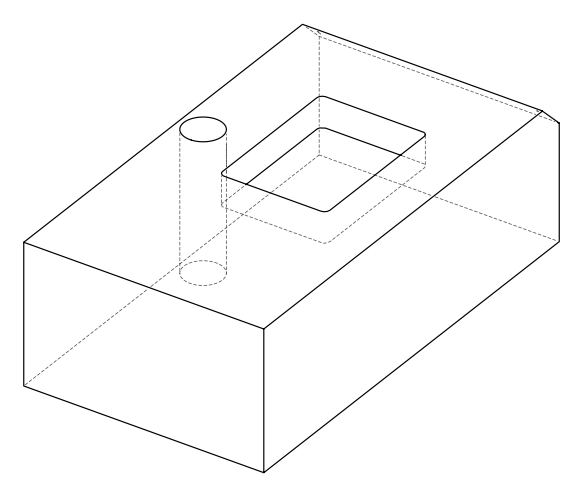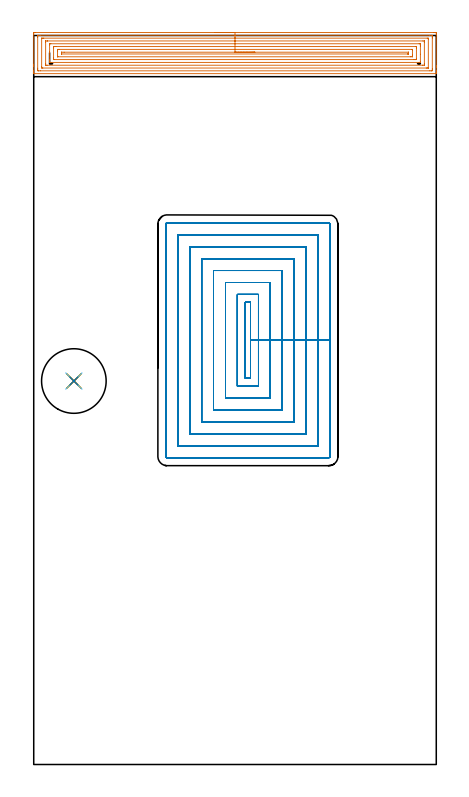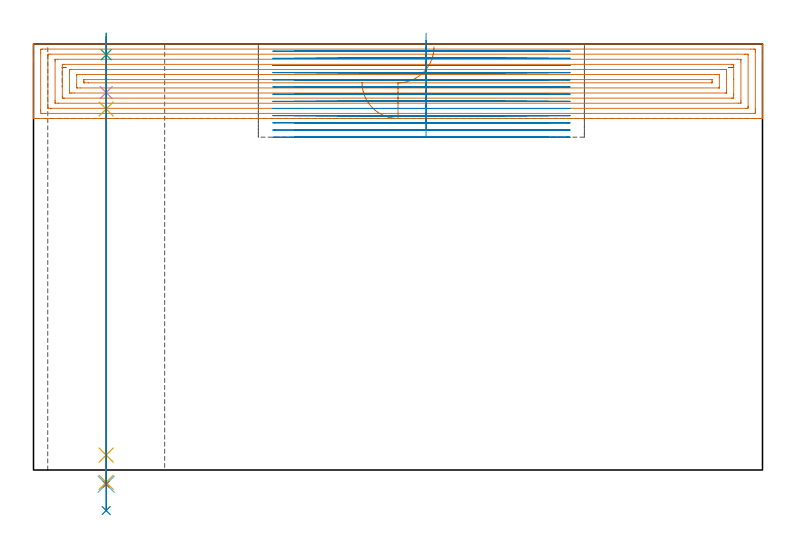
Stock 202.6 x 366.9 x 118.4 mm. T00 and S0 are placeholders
(PLAN: 8 operations, 6 tool changes, 66.5 min)
(1 AREA_MILL | FG_CHAMFER_SURFACE | UGT0205_001 | 13.23 min | 43403 mm3)
(2 MILL_RECTANGULAR_POCKET | POCKET_RECTANGULAR_STRAIGHT | NXT0201_009 | Follow Part, ap 2, ae 75% | 51.1 min | 295710 mm3)
(3 SPOT_DRILL | STEP1HOLE | NXT0321_9005460120000 | 0.05 min | 181 mm3)
(4 DRILL_BLIND_HOLE_INTO_CENTER | STEP1HOLE | NXT0301_061 | 0.06 min | 680 mm3)
(5 GUN_DRILL_THROUGH_HOLE | STEP1HOLE | UGT0307_005 | 0.56 min | 5685 mm3)
(6 DRILL_TO_ENLARGE_THROUGH_HOLE | STEP1HOLE | NXT0301_102 | 0.5 min | 10358 mm3)
(7 DRILL_TO_ENLARGE_THROUGH_HOLE_1 | STEP1HOLE | NXT0301_102 | 0.5 min | 0 mm3)
(8 DRILL_TO_ENLARGE_THROUGH_HOLE_2 | STEP1HOLE | UGT0301_001 | 0.53 min | 81260 mm3)
(TOOL UGT0205_001 | Chamfer Mill 20 x 3 x 45 deg. | D20 FL50 Z2)
(TOOL NXT0201_009 | ENDMILL 8mm [2P460-0800-NA 1630] | D8 FL26 Z6)
(TOOL NXT0321_9005460120000 | NC Spot Drill, 142deg, 12mm, Carbide, Uncoated | D12 PA142 FL30 Z2)
(TOOL NXT0301_061 | Carbide Drill 9mm [860.1-0900-027A1-MM 2214] | D9 PA140 FL47 Z2)
(TOOL UGT0307_005 | Gun Drill 8.3 mm | D8.3 PA130 FL24 Z1)
(TOOL NXT0301_102 | Carbide Drill 13.5mm [860.1-1350-108A1-MM 2214] | D13.5 PA140 FL123 Z2)
(TOOL UGT0301_001 | Twist Drill 32.5 mm | D32.5 PA118 FL185 Z2)
(OP 1 AREA_MILL)
G17 G21 G94 G90
T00 M6
G54
G17 G0 G90 X91.3 Y368.4 S1061 M3
G43 Z128.4 H0
Z107.7
G94 G1 X91.338 Z106.828 F250.
X91.452 Z105.964
X91.641 Z105.112
X91.903 Z104.28
X92.237 Z103.474
X92.64 Z102.7
X93.108 Z101.964
X93.64 Z101.272
X94.229 Z100.629
X94.872 Z100.04
X95.564 Z99.508
X96.3 Z99.04
X97.074 Z98.637
X97.88 Z98.303
X98.712 Z98.041
X99.564 Z97.852
X100.428 Z97.738
X101.3 Z97.7
X201.445
X202.011 Y368.398 Z97.702
X202.571 Y368.393 Z97.704
X202.593 Y368.391 Z97.706
X202.597 Y367.835 Z98.262
X202.6 Y367.248 Z98.849
Y351.823 Z114.272
Y351.219 Z114.878
Y350.934 Z115.163
Y349.154 Z116.941
Y348.584 Z117.515
Y348.265 Z117.834
Y348.062 Z118.037
X202.593 Y347.737 Z118.355
X202.59 Y347.703 Z118.388
X202.457 Y347.7 Z118.4
X0.143
X0.01 Y347.703 Z118.388
X0.007 Y347.737 Z118.355
X0. Y348.062 Z118.037
Y348.584 Z117.515
Y349.154 Z116.941
Y351.219 Z114.879
Y351.823 Z114.272
Y352.411 Z113.685
Y367.533 Z98.564
X0.002 Y367.835 Z98.262
X0.007 Y368.391 Z97.706
X0.029 Y368.393 Z97.704
X0.589 Y368.4 Z97.7
X101.3
Y366.986 Z99.114
X199.297
X200.191 Y366.983 Z99.117
X200.229 Y366.981 Z99.119
X200.59 Y366.946 Z99.154
X200.597 Y366.578 Z99.522
X200.599 Y366.056 Z100.044
X200.6 Y365.686 Z100.414
X200.599 Y350.044 Z116.056
X200.598 Y349.676 Z116.424
X200.59 Y349.154 Z116.946
X200.264 Y349.119 Z116.981
X200.229 Y349.117 Z116.983
X199.378 Y349.114 Z116.986
X3.303
X2.409 Y349.117 Z116.983
X2.371 Y349.119 Z116.981
X2.01 Y349.154 Z116.946
X2.003 Y349.522 Z116.578
X2.001 Y350.044 Z116.056
X2. Y350.414 Z115.686
X2.001 Y366.056 Z100.044
X2.002 Y366.424 Z99.676
X2.01 Y366.946 Z99.154
X2.336 Y366.981 Z99.119
X2.371 Y366.983 Z99.117
X3.222 Y366.986 Z99.114
X101.3
Y365.572 Z100.528
X198.041 Y365.571 Z100.529
X198.446 Y365.567 Z100.533
X198.572 Y365.565 Z100.535
X198.591 Y365.32 Z100.78
X198.597 Y365.166 Z100.934
X198.6 Y365.013 Z101.087
X198.599 Y350.781 Z115.319
X198.594 Y350.627 Z115.473
X198.589 Y350.535 Z115.565
X198.547 Y350.532 Z115.568
X198.446 Y350.53 Z115.57
X197.961 Y350.529 Z115.571
X197.555 Y350.528 Z115.572
X4.559 Y350.529 Z115.571
X4.154 Y350.533 Z115.567
X4.028 Y350.535 Z115.565
X4.01 Y350.781 Z115.319
X4.003 Y350.934 Z115.166
X4. Y351.087 Z115.013
X4.001 Y365.319 Z100.781
X4.006 Y365.473 Z100.627
X4.011 Y365.565 Z100.535
X4.053 Y365.568 Z100.532
X4.154 Y365.57 Z100.53
X4.639 Y365.571 Z100.529
X5.045 Y365.572 Z100.528
X101.3
Y364.157 Z101.943
X195.893
X196.557 Y364.151 Z101.949
X196.59 Y364.15 Z101.95
X196.593 Y364.11 Z101.99
X196.597 Y364.016 Z102.084
X196.599 Y363.828 Z102.272
X196.6 Y363.451 Z102.649
Y352.713 Z113.387
X196.598 Y352.3 Z113.8
X196.595 Y352.093 Z114.007
X196.59 Y351.991 Z114.109
X196.586 Y351.949 Z114.151
X196.539 Y351.948 Z114.152
X195.773 Y351.943 Z114.157
X195.653
X6.707
X6.043 Y351.949 Z114.151
X6.01 Y351.95 Z114.15
X6.007 Y351.99 Z114.11
X6.003 Y352.084 Z114.016
X6.001 Y352.272 Z113.828
X6. Y352.649 Z113.451
Y363.387 Z102.713
X6.002 Y363.8 Z102.3
X6.005 Y364.007 Z102.093
X6.01 Y364.109 Z101.991
X6.014 Y364.151 Z101.949
X6.061 Y364.152 Z101.948
X6.827 Y364.157 Z101.943
X6.947
X101.3
Y362.743 Z103.357
X193.99
X194.236 Y362.742 Z103.358
X194.4 Y362.74 Z103.36
X194.53 Y362.736 Z103.364
X194.59 Y362.73 Z103.37
X194.592 Y362.7 Z103.4
X194.596 Y362.498 Z103.602
X194.6 Y361.889 Z104.211
Y361.608 Z104.492
Y357.441 Z108.659
Y353.883 Z112.217
X194.598 Y353.602 Z112.498
X194.595 Y353.45 Z112.65
X194.59 Y353.375 Z112.725
X194.587 Y353.364 Z112.736
X194.551 Y353.361 Z112.739
X194.482 Y353.359 Z112.741
X194.236 Y353.357 Z112.743
X193.99
X8.61
X8.364 Y353.358 Z112.742
X8.2 Y353.36 Z112.74
X8.07 Y353.364 Z112.736
X8.01 Y353.37 Z112.73
X8.008 Y353.4 Z112.7
X8.004 Y353.602 Z112.498
X8. Y354.211 Z111.889
Y354.492 Z111.608
Y358.659 Z107.441
Y362.217 Z103.883
X8.002 Y362.498 Z103.602
X8.005 Y362.65 Z103.45
X8.01 Y362.725 Z103.375
X8.013 Y362.736 Z103.364
X8.049 Y362.739 Z103.361
X8.118 Y362.741 Z103.359
X8.364 Y362.743 Z103.357
X8.61
X101.3
Y361.329 Z104.771
X192.208 Y361.328 Z104.772
X192.489 Y361.327 Z104.773
X192.561 Y361.324 Z104.776
X192.59 Y361.322 Z104.778
X192.592 Y361.306 Z104.794
X192.598 Y361.219 Z104.881
X192.6 Y360.719 Z105.381
Y360.327 Z105.773
X192.599 Y355.381 Z110.719
X192.597 Y354.993 Z111.107
X192.59 Y354.86 Z111.24
X192.58 Y354.778 Z111.322
X192.513 Y354.776 Z111.324
X192.208 Y354.773 Z111.327
X191.927 Y354.771 Z111.329
X191.316
X10.392 Y354.772 Z111.328
X10.111 Y354.773 Z111.327
X10.039 Y354.776 Z111.324
X10.011 Y354.778 Z111.322
X10.008 Y354.794 Z111.306
X10.002 Y354.881 Z111.219
X10. Y355.381 Z110.719
Y355.773 Z110.327
X10.001 Y360.719 Z105.381
X10.003 Y361.107 Z104.993
X10.01 Y361.24 Z104.86
X10.019 Y361.322 Z104.778
X10.087 Y361.324 Z104.776
X10.392 Y361.327 Z104.773
X10.673 Y361.328 Z104.772
X11.284 Y361.329 Z104.771
X101.3
Y359.915 Z106.185
X190.425 Y359.914 Z106.186
X190.511 Y359.912 Z106.188
X190.566 Y359.908 Z106.192
X190.591 Y359.903 Z106.197
X190.594 Y359.887 Z106.213
X190.597 Y359.829 Z106.271
X190.6 Y359.655 Z106.445
X190.599 Y356.986 Z109.114
X190.59 Y356.271 Z109.829
X190.587 Y356.192 Z109.908
X190.508 Y356.188 Z109.912
X190.425 Y356.187 Z109.913
X189.62 Y356.185 Z109.915
X12.175 Y356.186 Z109.914
X12.089 Y356.188 Z109.912
X12.034 Y356.192 Z109.908
X12.009 Y356.197 Z109.903
X12.006 Y356.213 Z109.887
X12.003 Y356.271 Z109.829
X12. Y356.445 Z109.655
X12.001 Y359.113 Z106.987
X12.01 Y359.829 Z106.271
X12.013 Y359.908 Z106.192
X12.092 Y359.912 Z106.188
X12.175 Y359.913 Z106.187
X12.98 Y359.915 Z106.185
X101.3
Y358.5 Z107.6
X188.515
X188.558 Y358.497 Z107.603
X188.585 Y358.494 Z107.606
X188.59 Y358.46 Z107.64
X188.6 Y358.093 Z108.007
Y358.05 Z108.05
X188.593 Y357.627 Z108.473
X188.59 Y357.607 Z108.493
X188.553 Y357.603 Z108.497
X188.473 Y357.601 Z108.499
X188.353 Y357.6 Z108.5
X188.203 Y357.599 Z108.501
X14.085 Y357.6 Z108.5
X14.042 Y357.603 Z108.497
X14.015 Y357.606 Z108.494
X14.01 Y357.64 Z108.46
X14. Y358.007 Z108.093
Y358.05 Z108.05
X14.007 Y358.473 Z107.627
X14.01 Y358.493 Z107.607
X14.047 Y358.497 Z107.603
X14.126 Y358.499 Z107.601
X15.289 Y358.5 Z107.6
X101.3
X102.172 Z107.638
X103.036 Z107.751
X103.888 Z107.94
X104.72 Z108.203
X105.526 Z108.536
X106.3 Z108.939
X107.036 Z109.408
X107.728 Z109.939
X108.371 Z110.528
X108.96 Z111.172
X109.492 Z111.864
X109.96 Z112.6
X110.363 Z113.373
X110.697 Z114.179
X110.959 Z115.011
X111.148 Z115.863
X111.262 Z116.728
X111.3 Z117.6
G0 Z128.4
M5
M2
(OP 2 MILL_RECTANGULAR_POCKET)
G17 G21 G94 G90
T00 M6
G54
G17 G0 G90 X109.1 Y194.868 S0 M3
G43 Z128.4 H1
Z121.4
G94 G1 Y213.5 Z116.408 F250.
Y232.6 F500.
X106.5
Y194.4
X109.1
Y213.5
X113.1
Y236.6
X102.5
Y190.4
X113.1
Y213.5
X119.1
Y242.6
X96.5
Y184.4
X119.1
Y213.5
X125.1
Y248.6
X90.5
Y178.4
X125.1
Y213.5
X131.1
Y254.6
X84.5
Y172.4
X131.1
Y213.5
X137.1
Y260.6
X78.5
Y166.4
X137.1
Y213.5
X143.1
Y266.6
X72.5
Y160.4
X143.1
Y213.5
X149.1
Y272.
G3 X148.5 Y272.6 R0.6
G1 X67.1
G3 X66.5 Y272. R0.6
G1 Y155.
G3 X67.1 Y154.4 R0.6
G1 X148.5
G3 X149.1 Y155. R0.6
G1 Y213.5
Y214.5
G0 X109.1 Y194.868 Z119.408
G1 Y213.5 Z114.415 F250.
Y232.6 F500.
X106.5
Y194.4
X109.1
Y213.5
X113.1
Y236.6
X102.5
Y190.4
X113.1
Y213.5
X119.1
Y242.6
X96.5
Y184.4
X119.1
Y213.5
X125.1
Y248.6
X90.5
Y178.4
X125.1
Y213.5
X131.1
Y254.6
X84.5
Y172.4
X131.1
Y213.5
X137.1
Y260.6
X78.5
Y166.4
X137.1
Y213.5
X143.1
Y266.6
X72.5
Y160.4
X143.1
Y213.5
X149.1
Y272.
G3 X148.5 Y272.6 R0.6
G1 X67.1
G3 X66.5 Y272. R0.6
G1 Y155.
G3 X67.1 Y154.4 R0.6
G1 X148.5
G3 X149.1 Y155. R0.6
G1 Y213.5
Y214.5
G0 X109.1 Y194.868 Z117.415
G1 Y213.5 Z112.423 F250.
Y232.6 F500.
X106.5
Y194.4
X109.1
Y213.5
X113.1
Y236.6
X102.5
Y190.4
X113.1
Y213.5
X119.1
Y242.6
X96.5
Y184.4
X119.1
Y213.5
X125.1
Y248.6
X90.5
Y178.4
X125.1
Y213.5
X131.1
Y254.6
X84.5
Y172.4
X131.1
Y213.5
X137.1
Y260.6
X78.5
Y166.4
X137.1
Y213.5
X143.1
Y266.6
X72.5
Y160.4
X143.1
Y213.5
X149.1
Y272.
G3 X148.5 Y272.6 R0.6
G1 X67.1
G3 X66.5 Y272. R0.6
G1 Y155.
G3 X67.1 Y154.4 R0.6
G1 X148.5
G3 X149.1 Y155. R0.6
G1 Y213.5
Y214.5
G0 X109.1 Y194.868 Z115.423
G1 Y213.5 Z110.431 F250.
Y232.6 F500.
X106.5
Y194.4
X109.1
Y213.5
X113.1
Y236.6
X102.5
Y190.4
X113.1
Y213.5
X119.1
Y242.6
X96.5
Y184.4
X119.1
Y213.5
X125.1
Y248.6
X90.5
Y178.4
X125.1
Y213.5
X131.1
Y254.6
X84.5
Y172.4
X131.1
Y213.5
X137.1
Y260.6
X78.5
Y166.4
X137.1
Y213.5
X143.1
Y266.6
X72.5
Y160.4
X143.1
Y213.5
X149.1
Y272.
G3 X148.5 Y272.6 R0.6
G1 X67.1
G3 X66.5 Y272. R0.6
G1 Y155.
G3 X67.1 Y154.4 R0.6
G1 X148.5
G3 X149.1 Y155. R0.6
G1 Y213.5
Y214.5
G0 X109.1 Y194.868 Z113.431
G1 Y213.5 Z108.438 F250.
Y232.6 F500.
X106.5
Y194.4
X109.1
Y213.5
X113.1
Y236.6
X102.5
Y190.4
X113.1
Y213.5
X119.1
Y242.6
X96.5
Y184.4
X119.1
Y213.5
X125.1
Y248.6
X90.5
Y178.4
X125.1
Y213.5
X131.1
Y254.6
X84.5
Y172.4
X131.1
Y213.5
X137.1
Y260.6
X78.5
Y166.4
X137.1
Y213.5
X143.1
Y266.6
X72.5
Y160.4
X143.1
Y213.5
X149.1
Y272.
G3 X148.5 Y272.6 R0.6
G1 X67.1
G3 X66.5 Y272. R0.6
G1 Y155.
G3 X67.1 Y154.4 R0.6
G1 X148.5
G3 X149.1 Y155. R0.6
G1 Y213.5
Y214.5
G0 X109.1 Y194.868 Z111.438
G1 Y213.5 Z106.446 F250.
Y232.6 F500.
X106.5
Y194.4
X109.1
Y213.5
X113.1
Y236.6
X102.5
Y190.4
X113.1
Y213.5
X119.1
Y242.6
X96.5
Y184.4
X119.1
Y213.5
X125.1
Y248.6
X90.5
Y178.4
X125.1
Y213.5
X131.1
Y254.6
X84.5
Y172.4
X131.1
Y213.5
X137.1
Y260.6
X78.5
Y166.4
X137.1
Y213.5
X143.1
Y266.6
X72.5
Y160.4
X143.1
Y213.5
X149.1
Y272.
G3 X148.5 Y272.6 R0.6
G1 X67.1
G3 X66.5 Y272. R0.6
G1 Y155.
G3 X67.1 Y154.4 R0.6
G1 X148.5
G3 X149.1 Y155. R0.6
G1 Y213.5
Y214.5
G0 X109.1 Y194.868 Z109.446
G1 Y213.5 Z104.454 F250.
Y232.6 F500.
X106.5
Y194.4
X109.1
Y213.5
X113.1
Y236.6
X102.5
Y190.4
X113.1
Y213.5
X119.1
Y242.6
X96.5
Y184.4
X119.1
Y213.5
X125.1
Y248.6
X90.5
Y178.4
X125.1
Y213.5
X131.1
Y254.6
X84.5
Y172.4
X131.1
Y213.5
X137.1
Y260.6
X78.5
Y166.4
X137.1
Y213.5
X143.1
Y266.6
X72.5
Y160.4
X143.1
Y213.5
X149.1
Y272.
G3 X148.5 Y272.6 R0.6
G1 X67.1
G3 X66.5 Y272. R0.6
G1 Y155.
G3 X67.1 Y154.4 R0.6
G1 X148.5
G3 X149.1 Y155. R0.6
G1 Y213.5
Y214.5
G0 X109.1 Y194.868 Z107.454
G1 Y213.5 Z102.462 F250.
Y232.6 F500.
X106.5
Y194.4
X109.1
Y213.5
X113.1
Y236.6
X102.5
Y190.4
X113.1
Y213.5
X119.1
Y242.6
X96.5
Y184.4
X119.1
Y213.5
X125.1
Y248.6
X90.5
Y178.4
X125.1
Y213.5
X131.1
Y254.6
X84.5
Y172.4
X131.1
Y213.5
X137.1
Y260.6
X78.5
Y166.4
X137.1
Y213.5
X143.1
Y266.6
X72.5
Y160.4
X143.1
Y213.5
X149.1
Y272.
G3 X148.5 Y272.6 R0.6
G1 X67.1
G3 X66.5 Y272. R0.6
G1 Y155.
G3 X67.1 Y154.4 R0.6
G1 X148.5
G3 X149.1 Y155. R0.6
G1 Y213.5
Y214.5
G0 X109.1 Y194.868 Z105.462
G1 Y213.5 Z100.469 F250.
Y232.6 F500.
X106.5
Y194.4
X109.1
Y213.5
X113.1
Y236.6
X102.5
Y190.4
X113.1
Y213.5
X119.1
Y242.6
X96.5
Y184.4
X119.1
Y213.5
X125.1
Y248.6
X90.5
Y178.4
X125.1
Y213.5
X131.1
Y254.6
X84.5
Y172.4
X131.1
Y213.5
X137.1
Y260.6
X78.5
Y166.4
X137.1
Y213.5
X143.1
Y266.6
X72.5
Y160.4
X143.1
Y213.5
X149.1
Y272.
G3 X148.5 Y272.6 R0.6
G1 X67.1
G3 X66.5 Y272. R0.6
G1 Y155.
G3 X67.1 Y154.4 R0.6
G1 X148.5
G3 X149.1 Y155. R0.6
G1 Y213.5
Y214.5
G0 X109.1 Y194.868 Z103.469
G1 Y213.5 Z98.477 F250.
Y232.6 F500.
X106.5
Y194.4
X109.1
Y213.5
X113.1
Y236.6
X102.5
Y190.4
X113.1
Y213.5
X119.1
Y242.6
X96.5
Y184.4
X119.1
Y213.5
X125.1
Y248.6
X90.5
Y178.4
X125.1
Y213.5
X131.1
Y254.6
X84.5
Y172.4
X131.1
Y213.5
X137.1
Y260.6
X78.5
Y166.4
X137.1
Y213.5
X143.1
Y266.6
X72.5
Y160.4
X143.1
Y213.5
X149.1
Y272.
G3 X148.5 Y272.6 R0.6
G1 X67.1
G3 X66.5 Y272. R0.6
G1 Y155.
G3 X67.1 Y154.4 R0.6
G1 X148.5
G3 X149.1 Y155. R0.6
G1 Y213.5
Y214.5
G0 X109.1 Y194.868 Z101.477
G1 Y213.5 Z96.485 F250.
Y232.6 F500.
X106.5
Y194.4
X109.1
Y213.5
X113.1
Y236.6
X102.5
Y190.4
X113.1
Y213.5
X119.1
Y242.6
X96.5
Y184.4
X119.1
Y213.5
X125.1
Y248.6
X90.5
Y178.4
X125.1
Y213.5
X131.1
Y254.6
X84.5
Y172.4
X131.1
Y213.5
X137.1
Y260.6
X78.5
Y166.4
X137.1
Y213.5
X143.1
Y266.6
X72.5
Y160.4
X143.1
Y213.5
X149.1
Y272.
G3 X148.5 Y272.6 R0.6
G1 X67.1
G3 X66.5 Y272. R0.6
G1 Y155.
G3 X67.1 Y154.4 R0.6
G1 X148.5
G3 X149.1 Y155. R0.6
G1 Y213.5
Y214.5
G0 X109.1 Y194.868 Z99.485
G1 Y213.5 Z94.492 F250.
Y232.6 F500.
X106.5
Y194.4
X109.1
Y213.5
X113.1
Y236.6
X102.5
Y190.4
X113.1
Y213.5
X119.1
Y242.6
X96.5
Y184.4
X119.1
Y213.5
X125.1
Y248.6
X90.5
Y178.4
X125.1
Y213.5
X131.1
Y254.6
X84.5
Y172.4
X131.1
Y213.5
X137.1
Y260.6
X78.5
Y166.4
X137.1
Y213.5
X143.1
Y266.6
X72.5
Y160.4
X143.1
Y213.5
X149.1
Y272.
G3 X148.5 Y272.6 R0.6
G1 X67.1
G3 X66.5 Y272. R0.6
G1 Y155.
G3 X67.1 Y154.4 R0.6
G1 X148.5
G3 X149.1 Y155. R0.6
G1 Y213.5
Y214.5
G0 X109.1 Y194.868 Z97.492
G1 Y213.5 Z92.5 F250.
Y232.6 F500.
X106.5
Y194.4
X109.1
Y213.5
X113.1
Y236.6
X102.5
Y190.4
X113.1
Y213.5
X119.1
Y242.6
X96.5
Y184.4
X119.1
Y213.5
X125.1
Y248.6
X90.5
Y178.4
X125.1
Y213.5
X131.1
Y254.6
X84.5
Y172.4
X131.1
Y213.5
X137.1
Y260.6
X78.5
Y166.4
X137.1
Y213.5
X143.1
Y266.6
X72.5
Y160.4
X143.1
Y213.5
X149.1
Y272.
G3 X148.5 Y272.6 R0.6
G1 X67.1
G3 X66.5 Y272. R0.6
G1 Y155.
G3 X67.1 Y154.4 R0.6
G1 X148.5
G3 X149.1 Y155. R0.6
G1 Y213.5
Y214.5
G0 Z128.4
M5
M2
(OP 3 SPOT_DRILL)
G17 G21 G94 G90
T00 M6
G54
G17 G0 G90 X20.2 Y193. S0 M3
G43 Z128.4 H0
G94 G81 G98 Z115.4 F250. R121.4
G80
M5
M2
(OP 4 DRILL_BLIND_HOLE_INTO_CENTER)
G17 G21 G94 G90
T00 M6
G54
G17 G0 G90 X20.2 Y193. S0 M3
G43 Z128.4 H1
G94 G81 G98 Z104.9 F250. R120.4
G80
M5
M2
(OP 5 GUN_DRILL_THROUGH_HOLE)
G17 G21 G94 G90
T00 M6
G54
G17 G0 G90 X20.2 Y193. M8
G43 Z128.4 H0
Z114.904
S716 M3
G94 G1 Z100.325 F125. M26
G4 X.084
Z4.15 F250.
G4 X.084
Z-3.435 F125.
G4 X.084
M5
M9
G0 Z114.904
Z128.4
M2
(OP 6 DRILL_TO_ENLARGE_THROUGH_HOLE)
G17 G21 G94 G90
T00 M6
G54
G17 G0 G90 X20.2 Y193. S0 M3
G43 Z128.4 H1
G94 G73 G98 Z-3.957 F250. Q12.236 R120.4
G80
M5
M2
(OP 7 DRILL_TO_ENLARGE_THROUGH_HOLE_1)
G17 G21 G94 G90
T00 M6
G54
G17 G0 G90 X20.2 Y193. S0 M3
G43 Z128.4 H1
G94 G73 G98 Z-3.957 F250. Q12.236 R120.4
G80
M5
M2
(OP 8 DRILL_TO_ENLARGE_THROUGH_HOLE_2)
G17 G21 G94 G90
T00 M6
G54
G17 G0 G90 X20.2 Y193. S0 M3
G43 Z128.4 H0
G94 G73 G98 Z-11.264 F250. Q32.416 R120.4
G80
M5
M2
